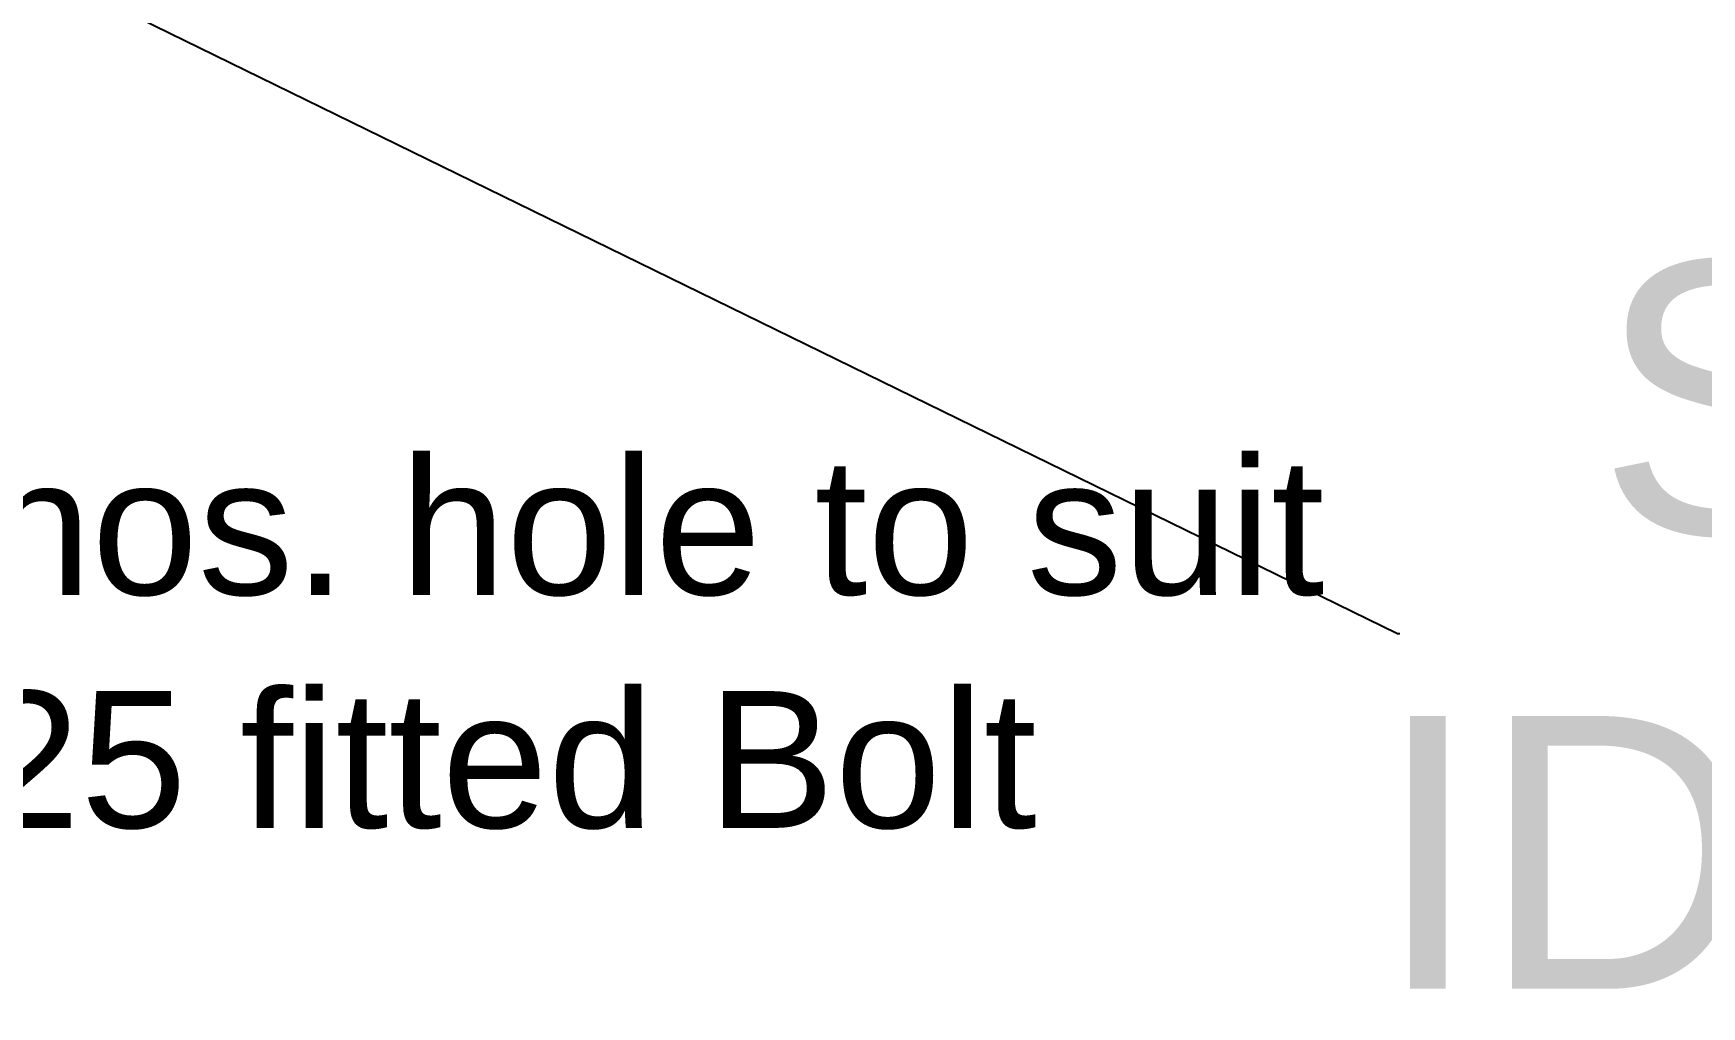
# Model space of a CAD drawing. Header units: millimetres. Extents: x 9612 to 23319, y 1863 to 14354.
# Drawn here: x 11836.5 to 11958.8, y 8520.1 to 8591.5 of the extents above; entities that cross this region are included whole.
import ezdxf

# ---------------------------------------------------------------- set-up
doc = ezdxf.new("R2010")
doc.units = ezdxf.units.MM
doc.header["$MEASUREMENT"] = 0
doc.styles.get("Standard").update_dxf_attribs({"font": 'arial.ttf'})
doc.dimstyles.get("Standard").update_dxf_attribs({"dimtxt": 0.18, "dimasz": 0.18, "dimexe": 0.18, "dimexo": 0.0625, "dimgap": 0.09, "dimtad": 0, "dimtih": 1, "dimtoh": 1, "dimdec": 4, "dimzin": 0, "dimdsep": 46, "dimtxsty": 'Standard', "dimcen": 0.09, "dimadec": 0, "dimazin": 0, "dimtfac": 1, "dimtdec": 4, "dimtofl": 0, "dimtmove": 0, "dimatfit": 3, "dimfxl": 1, "dimtolj": 1, "dimtzin": 0, "dimarcsym": 0})

# ---------------------------------------------------------------- blocks, each defined once
blk = doc.blocks.new('*D93')
at = {"color": 0, "lineweight": -2, "transparency": 16777216}
for p, q in [((11680.87, 8672.45), (11681.05, 8672.45)), ((11680.96, 8672.36), (11680.96, 8672.54)), ((11936.49, 8547.44), (11748.49, 8639.41)), ((11936.67, 8547.44), (11936.49, 8547.44))]:
    blk.add_line(p, q, dxfattribs=at)
at = {"color": 0, "transparency": 16777216}
blk.add_solid([(11748.5, 8639.44), (11748.48, 8639.39), (11748.33, 8639.49)], dxfattribs=at)
at = {"layer": 'Defpoints', "color": 0, "transparency": 16777216}
for p in [(11613.59, 8705.41), (11748.33, 8639.49)]:
    blk.add_point(p, dxfattribs=at)
at = {"color": 0, "transparency": 16777216, "insert": (12021.78, 8547.44), "char_height": 0.18, "attachment_point": 5}
blk.add_mtext('\\A1;{\\H111.11111x;Stock Tube\\PID ∅150.0000}', dxfattribs=at)
blk = doc.blocks.new('ijkkkkkkkkk')
at = {"width": 1.0004}
for s, p in [('6 nos. hole to suit', (1345.92096, 599.05098)), ('Ø25 fitted Bolt', (1345.87989, 581.96351))]:
    blk.add_text(s, height=10.0307966, dxfattribs=at).set_placement(p)
dim = blk.add_diameter_dim_2p(p1=(1138.24408, 754.15437), p2=(1272.98435, 688.2373), text='{\\H111.11111x;Stock Tube\\PID <>}', dimstyle='Standard')
dim.commit()
dim.dimension.update_dxf_attribs({"geometry": '*D93', "text_midpoint": (1546.43196, 596.18452), "dimtype": 131, "insert": (-10475.34511, -7951.25402)})

msp = doc.modelspace()

# ---------------------------------------------------------------- block references
msp.add_blockref('ijkkkkkkkkk', (10475.34511, 7951.25402))

doc.saveas('drawing.dxf')
